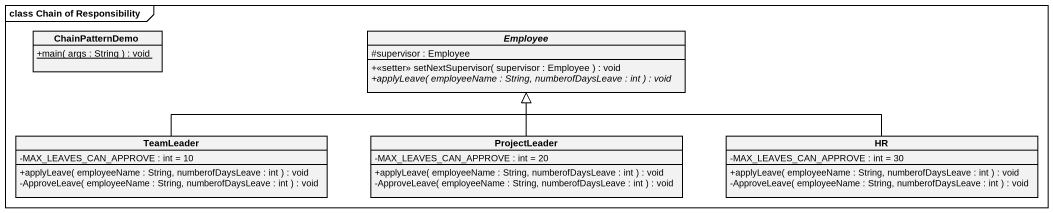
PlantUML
@startuml
mainframe class Chain of Responsibility
hide circle
hide empty members
skinparam classAttributeIconSize 0
class ChainPatternDemo {
  {static} +main( args : String ) : void
}
abstract class Employee {
  #supervisor : Employee
  +<<setter>> setNextSupervisor( supervisor : Employee ) : void
  {abstract} +applyLeave( employeeName : String, numberofDaysLeave : int ) : void
}
class TeamLeader {
  -MAX_LEAVES_CAN_APPROVE : int = 10
  +applyLeave( employeeName : String, numberofDaysLeave : int ) : void
  -ApproveLeave( employeeName : String, numberofDaysLeave : int ) : void
}
class ProjectLeader {
  -MAX_LEAVES_CAN_APPROVE : int = 20
  +applyLeave( employeeName : String, numberofDaysLeave : int ) : void
  -ApproveLeave( employeeName : String, numberofDaysLeave : int ) : void
}
class HR {
  -MAX_LEAVES_CAN_APPROVE : int = 30
  +applyLeave( employeeName : String, numberofDaysLeave : int ) : void
  -ApproveLeave( employeeName : String, numberofDaysLeave : int ) : void
}
TeamLeader -right-|> Employee
ProjectLeader -up-|> Employee
HR -left-|> Employee
@enduml
